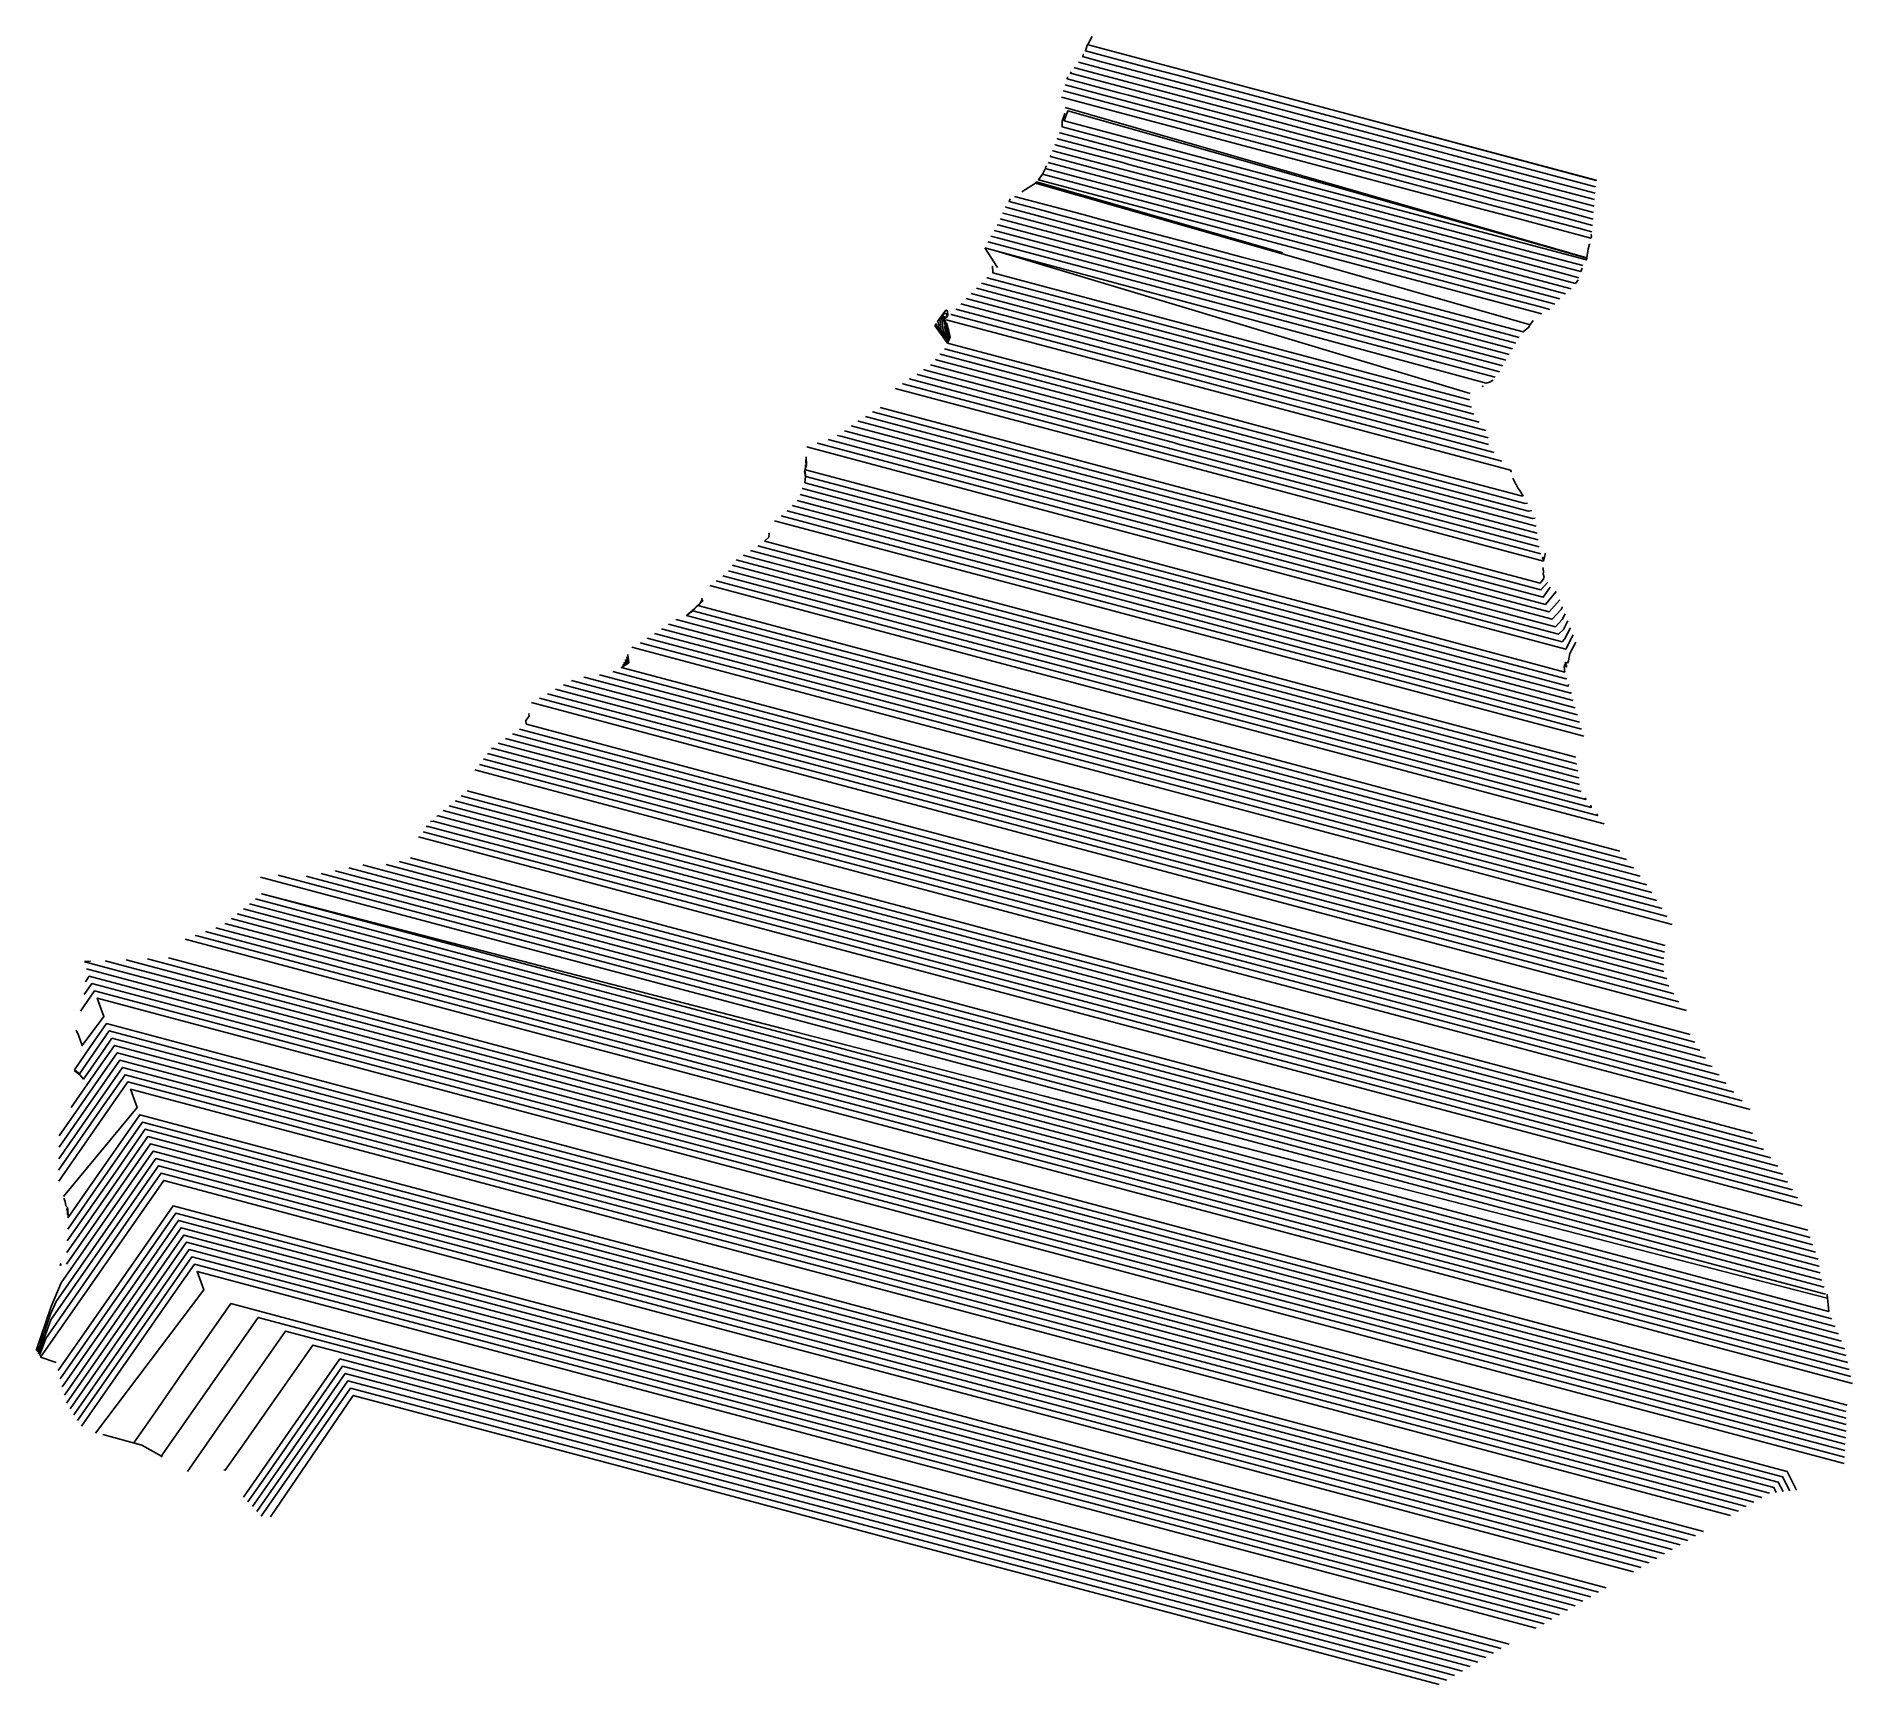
# Model space of a CAD drawing. Header units: millimetres. Extents: x 1157512 to 1158083, y 1280700 to 1281219.
import ezdxf

# ---------------------------------------------------------------- set-up
doc = ezdxf.new("R2010")
doc.units = ezdxf.units.MM
doc.layers.add('DISEÑO', color=9, linetype='Continuous')

msp = doc.modelspace()

# ---------------------------------------------------------------- linework, layer by layer
at = {"layer": 'DISEÑO', "transparency": 33554610, "flags": 128}
for points, elevation in [([(1157844.17, 1281218.67), (1157842.65, 1281215.89), (1157842.64, 1281215.87), (1157842.06, 1281214.11), (1157861.2, 1281209.01), (1157872.9, 1281205.9), (1157880.13, 1281203.97), (1157891.36, 1281200.98), (1157912.19, 1281195.43), (1157964.01, 1281181.63), (1158002.6, 1281171.35)], 321), ([(1157839.86, 1281210.56), (1157853.94, 1281206.81), (1157855.05, 1281206.51), (1157869.88, 1281202.56), (1157870.37, 1281202.43), (1157897.87, 1281195.11), (1157907.48, 1281192.55), (1157918.14, 1281189.71), (1157932.98, 1281185.76), (1157954.67, 1281179.98), (1157988.34, 1281171.01), (1158002.27, 1281167.3)], 323), ([(1157841.5, 1281213.01), (1157841.47, 1281212.92), (1157841.29, 1281212.83), (1157841.26, 1281212.47), (1157841.13, 1281212.29), (1157847.15, 1281210.69), (1157879.54, 1281202.06), (1157893.05, 1281198.46), (1157902.94, 1281195.83), (1157917.4, 1281191.98), (1157939.85, 1281186), (1157981.52, 1281174.9), (1158002.43, 1281169.33)], 322), ([(1157835.72, 1281203.38), (1157890.23, 1281188.86), (1157899.95, 1281186.28), (1157947.61, 1281173.58), (1157961.19, 1281169.96), (1157971.22, 1281167.29), (1157975.89, 1281166.05), (1157993.62, 1281161.33), (1158001.66, 1281159.19)], 327), ([(1157836.45, 1281205.94), (1157836.33, 1281205.29), (1157852.71, 1281200.93), (1157855.64, 1281200.15), (1157924.19, 1281181.89), (1157938.37, 1281178.11), (1157940.02, 1281177.67), (1157952.88, 1281174.25), (1157956.88, 1281173.18), (1157972.08, 1281169.13), (1157993.41, 1281163.45), (1158001.81, 1281161.21)], 326), ([(1157838.73, 1281209.02), (1157838.59, 1281208.83), (1157838.75, 1281208.79), (1157877.36, 1281198.5), (1157880.46, 1281197.68), (1157893.59, 1281194.18), (1157916.21, 1281188.15), (1157929.01, 1281184.74), (1157943.23, 1281180.96), (1157963.02, 1281175.69), (1157991.94, 1281167.98), (1158002.11, 1281165.27)], 324), ([(1157834.5, 1281199.57), (1157899.88, 1281182.16), (1157965.26, 1281164.74), (1157979.27, 1281161.01), (1157988.58, 1281158.53), (1158001.09, 1281155.2), (1158001.31, 1281155.75), (1158001.25, 1281156.29), (1158001.27, 1281156.41)], 329), ([(1157835.11, 1281201.48), (1157835.11, 1281201.48), (1157927.74, 1281176.8), (1157937.67, 1281174.16), (1157944.27, 1281172.4), (1157971.03, 1281165.27), (1157984.02, 1281161.81), (1157994.89, 1281158.92), (1158001.39, 1281157.19)], 328), ([(1157835.53, 1281194.45), (1157835.56, 1281194.41), (1157834.71, 1281191.99), (1157834.73, 1281190.2), (1157853.92, 1281185.08), (1157855.79, 1281184.58), (1157868.57, 1281181.18), (1157887.47, 1281176.15), (1157912.23, 1281169.55), (1157980.93, 1281151.25), (1157998.63, 1281146.54)], 331), ([(1157833.3, 1281186.6), (1157833.29, 1281186.44), (1157862.66, 1281178.62), (1157872.82, 1281175.91), (1157890.97, 1281171.07), (1157896.61, 1281169.57), (1157934.95, 1281159.36), (1157991.63, 1281144.26), (1157997.37, 1281142.74)], 333), ([(1157834.02, 1281188.42), (1157834.02, 1281188.31), (1157840.72, 1281186.53), (1157850.87, 1281183.83), (1157872.44, 1281178.08), (1157876.2, 1281177.08), (1157901.76, 1281170.27), (1157939.55, 1281160.21), (1157989.07, 1281147.01), (1157997.97, 1281144.65), (1157998.35, 1281145.74)], 332), ([(1157831.14, 1281181.14), (1157831.04, 1281180.83), (1157858.73, 1281173.45), (1157861.63, 1281172.68), (1157906.96, 1281160.61), (1157912.62, 1281159.1), (1157929.33, 1281154.65), (1157938.67, 1281152.16), (1157950.03, 1281149.13), (1157957.83, 1281147.06), (1157993.15, 1281137.65)], 336), ([(1157832.53, 1281184.64), (1157832.55, 1281184.57), (1157854.09, 1281178.83), (1157855.7, 1281178.4), (1157884.88, 1281170.63), (1157894.77, 1281167.99), (1157909.5, 1281164.07), (1157917.01, 1281162.07), (1157968.14, 1281148.45), (1157996.23, 1281140.97), (1157997.16, 1281142.06)], 334), ([(1157829.28, 1281176.85), (1157829.26, 1281176.79), (1157828.56, 1281175.28), (1157881.88, 1281161.08), (1157935.21, 1281146.87), (1157955.15, 1281141.56), (1157970.41, 1281137.5), (1157985.25, 1281133.54), (1157988.23, 1281132.75)], 339), ([(1157829.78, 1281177.91), (1157829.74, 1281177.77), (1157829.43, 1281177.12), (1157875.27, 1281164.91), (1157883.84, 1281162.63), (1157933.18, 1281149.48), (1157944.05, 1281146.59), (1157959.83, 1281142.39), (1157973.77, 1281138.67), (1157988.25, 1281134.82), (1157989.76, 1281134.41)], 338), ([(1157830.28, 1281178.96), (1157895.96, 1281161.47), (1157902.84, 1281159.63), (1157933.39, 1281151.5), (1157941.08, 1281149.45), (1157951.55, 1281146.66), (1157965.09, 1281143.05), (1157978.24, 1281139.55), (1157991.37, 1281136.05)], 337), ([(1157817.15, 1281165.12), (1157817.05, 1281164.89), (1157850.18, 1281156.07), (1157856.67, 1281154.34), (1157878.73, 1281148.46), (1157886.34, 1281146.44), (1157897.82, 1281143.38), (1157937.8, 1281132.73), (1157977.48, 1281122.16)], 343), ([(1157818.39, 1281167.52), (1157818, 1281166.71), (1157829.18, 1281163.73), (1157833.3, 1281162.63), (1157859.82, 1281155.57), (1157872.55, 1281152.18), (1157899.2, 1281145.08), (1157925.66, 1281138.03), (1157961.4, 1281128.51), (1157978.56, 1281123.94)], 342), ([(1157819.7, 1281168.33), (1157840.92, 1281162.68), (1157847.28, 1281160.98), (1157860.6, 1281157.43), (1157873.83, 1281153.91), (1157891.7, 1281149.15), (1157900.28, 1281146.86), (1157979.83, 1281125.67), (1157981.61, 1281127.14), (1157981.63, 1281127.19), (1157981.8, 1281127.75), (1157982.9, 1281129.28)], 341), ([(1157814.27, 1281159.42), (1157814.9, 1281159.26), (1157842.5, 1281151.9), (1157851.56, 1281149.49), (1157882.03, 1281141.37), (1157886.32, 1281140.23), (1157915.84, 1281132.37), (1157926.75, 1281129.46), (1157940.93, 1281125.69), (1157950.67, 1281123.09), (1157973.63, 1281116.98), (1157974.35, 1281116.78)], 346), ([(1157816.12, 1281163.19), (1157816.1, 1281163.08), (1157819.38, 1281162.2), (1157872.06, 1281148.17), (1157880.03, 1281146.05), (1157897.64, 1281141.36), (1157907.78, 1281138.66), (1157923.09, 1281134.58), (1157976.4, 1281120.38)], 344), ([(1157811.33, 1281154), (1157814.13, 1281153.25), (1157875.82, 1281136.82), (1157937.52, 1281120.39), (1157957.46, 1281115.07), (1157971, 1281111.47)], 349), ([(1157812.31, 1281155.81), (1157814.39, 1281155.25), (1157905.84, 1281130.89), (1157920.63, 1281126.95), (1157928.7, 1281124.8), (1157935.89, 1281122.89), (1157944.88, 1281120.49), (1157953.26, 1281118.26), (1157959.62, 1281116.57), (1157972.38, 1281113.17)], 348), ([(1157813.29, 1281157.61), (1157814.64, 1281157.25), (1157874.17, 1281141.4), (1157883.8, 1281138.84), (1157893.73, 1281136.19), (1157913.46, 1281130.93), (1157919.79, 1281129.25), (1157937.73, 1281124.47), (1157950.12, 1281121.17), (1157960.75, 1281118.34), (1157973.36, 1281114.98)], 347), ([(1157812.83, 1281146.52), (1157812.96, 1281144.25), (1157872.3, 1281128.44), (1157931.64, 1281112.64), (1157962.87, 1281104.32)], 351), ([(1157809.37, 1281141.07), (1157868.59, 1281125.29), (1157884.21, 1281121.13), (1157964.31, 1281099.8)], 353), ([(1157811, 1281142.7), (1157811.1, 1281142.67), (1157900.11, 1281118.97), (1157923.54, 1281112.73), (1157963.59, 1281102.06)], 352), ([(1157804.5, 1281136.16), (1157885.39, 1281114.61), (1157934.1, 1281101.64), (1157968.44, 1281092.49), (1157968.74, 1281092.41)], 356), ([(1157807.75, 1281139.43), (1157837.06, 1281131.62), (1157844.87, 1281129.54), (1157884.92, 1281118.87), (1157965.91, 1281097.3)], 354), ([(1157799.73, 1281131.22), (1157799.76, 1281131.21), (1157832.23, 1281122.56), (1157853.12, 1281117), (1157855.14, 1281116.46), (1157884.45, 1281108.65), (1157973.08, 1281085.04)], 359), ([(1157801.25, 1281132.88), (1157866.18, 1281115.58), (1157907.96, 1281104.46), (1157912, 1281103.38), (1157970.63, 1281087.76)], 358), ([(1157802.87, 1281134.52), (1157851.44, 1281121.58), (1157900.14, 1281108.61), (1157962.8, 1281091.92), (1157968.87, 1281090.3)], 357), ([(1157798.33, 1281128.57), (1157799.11, 1281125.9), (1157799.12, 1281125.5), (1157799.53, 1281124.05), (1157798.69, 1281122.18), (1157887.86, 1281098.43), (1157917.63, 1281090.5), (1157941.12, 1281084.24), (1157979.22, 1281074.09), (1157979.76, 1281074.16), (1157978.62, 1281075.95), (1157978.28, 1281076.39), (1157977.56, 1281077.69), (1157977.52, 1281077.81), (1157976.52, 1281079.64)], 361), ([(1157796.25, 1281118.74), (1157796.35, 1281118.66), (1157796.76, 1281118.56), (1157867.23, 1281099.78), (1157924.38, 1281084.56), (1157981.53, 1281069.34), (1157982.54, 1281069.47)], 363), ([(1157797.66, 1281120.38), (1157857.19, 1281104.53), (1157904.17, 1281092.01), (1157980.38, 1281071.72), (1157981.19, 1281071.82)], 362), ([(1157789.08, 1281112.5), (1157789.16, 1281112.45), (1157789.22, 1281112.28), (1157840.04, 1281098.75), (1157870.45, 1281090.65), (1157870.47, 1281090.64), (1157889.37, 1281085.61), (1157921.02, 1281077.18), (1157984.5, 1281060.27)], 367), ([(1157791.32, 1281113.99), (1157791.33, 1281113.79), (1157831.87, 1281102.99), (1157841.35, 1281100.47), (1157857.18, 1281096.25), (1157888.92, 1281087.8), (1157984.18, 1281062.42), (1157984.24, 1281062.41)], 366), ([(1157794.85, 1281117.09), (1157795.03, 1281116.94), (1157795.05, 1281116.94), (1157830.28, 1281107.55), (1157906.49, 1281087.26), (1157982.69, 1281066.96), (1157983.6, 1281067.08)], 364), ([(1157784.45, 1281109.42), (1157784.63, 1281109.37), (1157835.61, 1281095.79), (1157886.6, 1281082.21), (1157920.52, 1281073.17), (1157937.46, 1281068.66), (1157947.6, 1281065.96), (1157985.4, 1281055.89)], 369), ([(1157786.84, 1281111.01), (1157786.84, 1281110.9), (1157787.03, 1281110.8), (1157854.87, 1281092.73), (1157888.75, 1281083.7), (1157909.02, 1281078.3), (1157909.04, 1281078.3), (1157937.38, 1281070.75), (1157984.87, 1281058.1)], 368), ([(1157775.3, 1281100.61), (1157775.17, 1281100.5), (1157775.18, 1281100.5), (1157830.1, 1281085.87), (1157862.63, 1281077.21), (1157882.97, 1281071.79), (1157916.79, 1281062.78), (1157985.4, 1281044.51), (1157985.4, 1281044.51), (1157987.56, 1281046.95)], 372), ([(1157777.47, 1281101.96), (1157820.85, 1281090.41), (1157831.02, 1281087.7), (1157847.93, 1281083.19), (1157916.53, 1281064.92), (1157985.14, 1281046.65), (1157985.14, 1281046.64), (1157986.22, 1281047.87), (1157986.25, 1281048.11), (1157986.4, 1281048.56), (1157986.1, 1281049.56), (1157986.23, 1281050), (1157986.12, 1281051.41), (1157985.87, 1281051.36)], 371), ([(1157770.45, 1281097.62), (1157770.59, 1281097.58), (1157852.97, 1281075.64), (1157935.34, 1281053.7), (1157946.19, 1281050.81), (1157986.88, 1281039.97), (1157990.15, 1281044.04)], 374), ([(1157772.79, 1281099.07), (1157772.88, 1281099.04), (1157827.8, 1281084.41), (1157882.72, 1281069.79), (1157904.41, 1281064.01), (1157934.93, 1281055.88), (1157985.65, 1281042.37), (1157986.14, 1281042.24), (1157988.33, 1281045.39)], 373), ([(1157757.7, 1281090.67), (1157757.7, 1281090.67), (1157817.41, 1281074.76), (1157877.12, 1281058.86), (1157917.13, 1281048.2), (1157936.44, 1281043.06), (1157948.2, 1281039.93), (1157992.05, 1281028.25), (1157992.81, 1281028.99), (1157994.66, 1281032.56)], 379), ([(1157761.05, 1281091.84), (1157841.08, 1281070.53), (1157879.69, 1281060.24), (1157903.23, 1281053.98), (1157936.11, 1281045.22), (1157990.93, 1281030.61), (1157992.45, 1281032.11), (1157993.83, 1281034.77)], 378), ([(1157764.12, 1281093.13), (1157764.09, 1281093.11), (1157765.03, 1281092.85), (1157822.95, 1281077.43), (1157858.25, 1281068.03), (1157880.17, 1281062.19), (1157916.72, 1281052.45), (1157989.93, 1281032.95), (1157992.08, 1281035.22), (1157992.99, 1281036.98)], 377), ([(1157766.21, 1281094.61), (1157813.27, 1281082.08), (1157824.23, 1281079.16), (1157842.51, 1281074.29), (1157879.11, 1281064.54), (1157934.02, 1281049.91), (1157988.94, 1281035.28), (1157991.72, 1281038.34), (1157992.16, 1281039.2)], 376), ([(1157753.98, 1281083.9), (1157754, 1281083.05), (1157753.67, 1281081.82), (1157753.91, 1281080.17), (1157753.78, 1281078.26), (1157848.33, 1281053.08), (1157872.56, 1281046.62), (1157912.97, 1281035.86), (1157993.98, 1281014.28), (1157994.06, 1281014.75)], 383), ([(1157754.09, 1281085.5), (1157754.14, 1281083.46), (1157753.77, 1281082.1), (1157754.04, 1281080.26), (1157833.34, 1281059.14), (1157896.37, 1281042.35), (1157932.72, 1281032.67), (1157993.34, 1281016.52), (1157993.45, 1281016.79)], 382), ([(1157754.15, 1281086.43), (1157754.21, 1281086.39), (1157754.28, 1281083.88), (1157753.88, 1281082.37), (1157753.99, 1281082.34), (1157791.06, 1281072.47), (1157873.25, 1281050.58), (1157912.9, 1281040.01), (1157944.42, 1281031.62), (1157992.88, 1281018.71), (1157992.7, 1281020.34), (1157992.95, 1281021.03), (1157993.41, 1281020.28), (1157993.41, 1281020.28), (1157993.46, 1281020.68), (1157993.49, 1281020.64), (1157993.04, 1281021.73), (1157993.87, 1281021.56), (1157993.87, 1281021.69), (1157994.05, 1281022.24), (1157994.48, 1281024.56), (1157996.33, 1281028.14)], 381), ([(1157751.32, 1281072.7), (1157812.02, 1281056.54), (1157872.72, 1281040.37), (1157912.82, 1281029.69), (1157933.29, 1281024.24), (1157945.36, 1281021.02), (1157996.21, 1281007.48)], 386), ([(1157752.95, 1281076.41), (1157753.01, 1281076.39), (1157800.28, 1281063.8), (1157812.4, 1281060.58), (1157832.6, 1281055.19), (1157873.11, 1281044.4), (1157933.93, 1281028.2), (1157994.75, 1281012), (1157994.76, 1281012.37)], 384), ([(1157746.26, 1281067.84), (1157794.53, 1281054.99), (1157862.43, 1281036.9), (1157930.33, 1281018.82), (1157998.21, 1281000.73)], 389), ([(1157748.24, 1281069.41), (1157748.23, 1281069.39), (1157808.6, 1281053.31), (1157844.8, 1281043.67), (1157921.19, 1281023.32), (1157997.54, 1281002.98)], 388), ([(1157749.8, 1281071.04), (1157830.01, 1281049.68), (1157870.95, 1281038.77), (1157895.08, 1281032.34), (1157946, 1281018.78), (1157996.88, 1281005.23)], 387), ([(1157742.42, 1281062.48), (1157742.49, 1281062.18), (1157742.37, 1281061.16), (1157741.19, 1281059.95), (1157741.18, 1281059.88), (1157794.26, 1281045.74), (1157870.02, 1281025.57), (1157933.17, 1281008.74), (1157996.33, 1280991.92)], 391), ([(1157734.38, 1281055.48), (1157805.16, 1281036.63), (1157875.95, 1281017.78), (1157946.73, 1280998.92), (1157997.23, 1280985.47), (1157997.24, 1280985.5)], 394), ([(1157736.65, 1281056.95), (1157816.28, 1281035.74), (1157895.91, 1281014.53), (1157946.41, 1281001.08), (1157996.91, 1280987.63), (1157996.93, 1280987.68)], 393), ([(1157738.91, 1281058.42), (1157792, 1281044.28), (1157845.08, 1281030.14), (1157920.84, 1281009.96), (1157996.59, 1280989.78), (1157996.62, 1280989.86)], 392), ([(1157729.77, 1281050.5), (1157817.79, 1281027.06), (1157861.72, 1281015.36), (1157888.07, 1281008.34), (1157929.49, 1280997.31), (1157999.54, 1280978.65), (1157999.46, 1280979.1)], 397), ([(1157730.83, 1281052.29), (1157797.24, 1281034.6), (1157863.66, 1281016.91), (1157907.67, 1281005.19), (1157929.64, 1280999.34), (1157942.81, 1280995.83), (1157998.03, 1280981.12)], 396), ([(1157725.89, 1281047.4), (1157778.6, 1281033.36), (1157792.4, 1281029.68), (1157815.75, 1281023.46), (1157862.54, 1281011), (1157932.86, 1280992.27), (1158003.17, 1280973.54), (1158003.04, 1280974.08)], 399), ([(1157727.91, 1281048.93), (1157793.8, 1281031.38), (1157833.34, 1281020.85), (1157860.94, 1281013.49), (1157907.65, 1281001.05), (1158001.22, 1280976.13), (1158001.07, 1280976.84)], 398), ([(1157720.89, 1281040.96), (1157721.28, 1281040.7), (1157719.86, 1281039.45), (1157718.46, 1281037.99), (1157716.54, 1281036.44), (1157773.16, 1281021.35), (1157829.78, 1281006.27), (1157922.08, 1280981.69), (1158014.39, 1280957.1), (1158014.37, 1280957.2)], 403), ([(1157720.76, 1281040.74), (1157721.07, 1281040.53), (1157719.75, 1281039.35), (1157718.44, 1281038), (1157716.75, 1281036.63)], 404), ([(1157720.49, 1281040.3), (1157720.66, 1281040.18), (1157719.53, 1281039.17), (1157718.4, 1281038), (1157717.19, 1281037.02)], 406), ([(1157717.4, 1281037.22), (1157718.38, 1281038.01), (1157719.42, 1281039.08), (1157720.46, 1281040), (1157720.36, 1281040.08)], 407), ([(1157720.22, 1281039.85), (1157720.26, 1281039.83), (1157719.31, 1281038.99), (1157718.36, 1281038.01), (1157717.62, 1281037.41)], 408), ([(1157718.67, 1281038.36), (1157718.34, 1281038.01), (1157717.84, 1281037.61)], 409), ([(1157718.27, 1281038), (1157718.3, 1281038.02), (1157718.32, 1281038.04)], 411), ([(1157721.12, 1281041.34), (1157721.21, 1281041.05), (1157721.48, 1281040.87), (1157719.97, 1281039.54), (1157718.48, 1281037.99), (1157813.73, 1281012.62), (1157889.23, 1280992.51), (1157950.77, 1280976.12), (1158012.3, 1280959.73), (1158012.36, 1280959.71)], 402), ([(1157721.48, 1281041.93), (1157721.37, 1281041.69), (1157721.55, 1281041.14), (1157721.68, 1281041.05), (1157720.09, 1281039.63), (1157791.69, 1281020.56), (1157863.3, 1281001.48), (1157910.93, 1280988.8), (1157948.68, 1280978.74), (1158010.21, 1280962.35), (1158010.24, 1280962.34)], 401), ([(1157708.65, 1281032.33), (1157793.09, 1281009.84), (1157877.6, 1280987.33), (1157913.84, 1280977.67), (1157939.52, 1280970.83), (1157954.82, 1280966.76), (1158020.31, 1280949.31)], 406), ([(1157713.19, 1281035.26), (1157713.71, 1281035.12), (1157770.33, 1281020.04), (1157862.63, 1280995.45), (1157914.84, 1280981.55), (1157967.05, 1280967.64), (1158016.59, 1280954.44)], 404), ([(1157701.95, 1281027.9), (1157763.17, 1281011.6), (1157850.48, 1280988.34), (1157937.8, 1280965.08), (1158025.12, 1280941.82)], 409), ([(1157704.18, 1281029.38), (1157781.14, 1281008.88), (1157827.05, 1280996.65), (1157892.54, 1280979.21), (1157958.03, 1280961.76), (1158023.52, 1280944.32)], 408), ([(1158021.91, 1280946.82), (1157956.43, 1280964.26), (1157890.94, 1280981.7), (1157860.33, 1280989.86), (1157808.97, 1281003.54), (1157736.49, 1281022.84), (1157706.42, 1281030.85)], 407), ([(1158024.45, 1280932.69), (1157942.97, 1280954.39), (1157861.48, 1280976.1), (1157780, 1280997.8), (1157773.86, 1280999.43), (1157763.91, 1281002.08), (1157696.05, 1281020.16), (1157698.39, 1281021.61), (1157698.08, 1281024.17)], 411), ([(1157697.71, 1281023.43), (1157697.91, 1281021.75), (1157696.35, 1281020.75)], 412), ([(1157696.68, 1281021.4), (1157697.43, 1281021.88), (1157697.33, 1281022.69)], 413), ([(1157684.25, 1281017.09), (1157684.71, 1281016.97), (1157770.66, 1280994.08), (1157856.62, 1280971.18), (1157913.85, 1280955.94), (1157942.1, 1280948.41), (1157959.07, 1280943.89), (1157998.85, 1280933.3), (1158023.41, 1280926.76), (1158024.08, 1280926.58)], 414), ([(1158024.04, 1280928.66), (1158023.76, 1280928.73), (1157942.27, 1280950.44), (1157923.86, 1280955.34), (1157894.01, 1280963.29), (1157860.08, 1280972.33), (1157803.59, 1280987.38), (1157746.35, 1281002.62), (1157689.12, 1281017.87)], 413), ([(1157693.33, 1281018.82), (1157778.07, 1280996.24), (1157828.96, 1280982.69), (1157848.86, 1280977.39), (1157861.14, 1280974.12), (1157942.62, 1280952.41), (1158024.1, 1280930.71), (1158024.29, 1280930.66)], 412), ([(1158028.83, 1280914.96), (1157961.01, 1280933.03), (1157888.31, 1280952.39), (1157815.61, 1280971.76), (1157742.91, 1280991.12), (1157670.2, 1281010.49)], 419), ([(1157672.73, 1281011.88), (1157745.43, 1280992.52), (1157818.13, 1280973.15), (1157890.83, 1280953.79), (1157941.7, 1280940.24), (1158026.17, 1280917.74), (1158027.23, 1280917.46)], 418), ([(1158025.64, 1280919.95), (1158025.49, 1280919.99), (1157968.18, 1280935.26), (1157910.88, 1280950.52), (1157854.56, 1280965.52), (1157820.65, 1280974.55), (1157747.95, 1280993.92), (1157675.25, 1281013.28)], 417), ([(1158025.02, 1280922.19), (1158024.8, 1280922.25), (1157948.4, 1280942.6), (1157871.99, 1280962.95), (1157795.59, 1280983.3), (1157767.43, 1280990.8), (1157750.47, 1280995.31), (1157677.77, 1281014.68)], 416), ([(1158032.31, 1280904.72), (1157941.67, 1280928.87), (1157851.03, 1280953.01), (1157760.38, 1280977.15), (1157742.28, 1280981.98), (1157666.17, 1281002.25), (1157666.06, 1281002.28), (1157665.93, 1281003.45), (1157666.98, 1281004.86), (1157666.92, 1281005.63)], 421), ([(1157659.5, 1280997.81), (1157754.77, 1280972.44), (1157850.05, 1280947.06), (1157945.32, 1280921.68), (1157964.35, 1280916.62), (1158036.76, 1280897.33), (1158037.16, 1280897.23)], 424), ([(1158035.35, 1280899.77), (1158035.28, 1280899.79), (1157944.64, 1280923.94), (1157890.32, 1280938.4), (1157852.27, 1280948.54), (1157757, 1280973.92), (1157661.72, 1280999.29)], 423), ([(1157663.95, 1281000.77), (1157759.22, 1280975.39), (1157816.3, 1280960.19), (1157852.51, 1280950.54), (1157943.15, 1280926.4), (1158033.79, 1280902.26)], 422), ([(1157653.92, 1280992.98), (1157654.32, 1280992.99), (1157741.59, 1280969.74), (1157828.86, 1280946.49), (1157844.88, 1280942.23), (1157882.97, 1280932.08), (1157943.37, 1280915.99), (1158017.85, 1280896.16), (1158043.52, 1280889.32), (1158043.57, 1280889.35), (1158043.58, 1280889.35), (1158043.59, 1280889.35), (1158043.59, 1280889.36), (1158043.59, 1280889.36)], 427), ([(1158041.44, 1280891.97), (1158040.97, 1280892.09), (1158040.95, 1280892.07), (1158040.53, 1280892.18), (1157960.67, 1280913.46), (1157941.62, 1280918.53), (1157933.62, 1280920.66), (1157841.01, 1280945.33), (1157748.4, 1280969.99), (1157655.8, 1280994.66), (1157655.11, 1280994.66)], 426), ([(1157651.4, 1280989.62), (1157727.57, 1280969.33), (1157747.71, 1280963.97), (1157772.53, 1280957.36), (1157864.58, 1280932.84), (1157956.63, 1280908.32), (1158048.68, 1280883.8)], 429), ([(1158046.1, 1280886.56), (1157970.65, 1280906.66), (1157895.19, 1280926.76), (1157845.54, 1280939.98), (1157805.27, 1280950.71), (1157748.14, 1280965.93), (1157724.11, 1280972.33), (1157652.84, 1280991.31), (1157652.73, 1280991.31), (1157652.74, 1280991.34), (1157652.75, 1280991.34), (1157652.75, 1280991.35)], 428), ([(1158052.02, 1280873.6), (1158051.74, 1280873.67), (1157984.96, 1280891.46), (1157918.17, 1280909.25), (1157851.38, 1280927.04), (1157784.74, 1280944.79), (1157751.49, 1280953.65), (1157731.5, 1280958.97), (1157647.5, 1280981.35)], 431), ([(1157641.8, 1280976.66), (1157725.8, 1280954.28), (1157809.81, 1280931.91), (1157893.82, 1280909.53), (1157977.83, 1280887.15), (1158057.69, 1280865.88)], 434), ([(1157643.7, 1280978.22), (1157727.7, 1280955.85), (1157811.71, 1280933.47), (1157895.72, 1280911.09), (1157955.68, 1280895.12), (1158005.56, 1280881.84), (1158055.44, 1280868.55)], 433), ([(1158053.36, 1280871.17), (1157986.73, 1280888.92), (1157920.09, 1280906.67), (1157853.58, 1280924.39), (1157813.61, 1280935.03), (1157729.6, 1280957.41), (1157645.6, 1280979.79)], 432), ([(1157634.63, 1280970.07), (1157635.23, 1280970.13), (1157719.24, 1280947.75), (1157803.25, 1280925.38), (1157890.35, 1280902.17), (1157977.46, 1280878.97), (1158064.56, 1280855.77)], 438), ([(1157635.97, 1280971.7), (1157636.79, 1280971.78), (1157720.79, 1280949.41), (1157804.8, 1280927.03), (1157888.81, 1280904.66), (1157975.92, 1280881.45), (1158063.02, 1280858.25)], 437), ([(1157637.92, 1280973.4), (1157638.34, 1280973.44), (1157722.35, 1280951.06), (1157806.36, 1280928.69), (1157890.36, 1280906.31), (1157974.37, 1280883.93), (1158061.48, 1280860.73)], 436), ([(1157633.68, 1280968.47), (1157717.68, 1280946.1), (1157804.79, 1280922.9), (1157891.9, 1280899.69), (1157979, 1280876.49), (1158066.11, 1280853.29)], 439), ([(1157614.68, 1280958.01), (1157616.12, 1280957.63), (1157693.18, 1280937.1), (1157770.23, 1280916.58), (1157847.28, 1280896.05), (1157923.78, 1280875.68), (1157961.85, 1280865.54), (1157984.54, 1280859.49), (1158071.79, 1280836.25)], 444), ([(1157621.97, 1280958.14), (1157698.46, 1280937.76), (1157774.95, 1280917.39), (1157851.11, 1280897.11), (1157896.47, 1280885.02), (1157983.73, 1280861.78), (1158070.98, 1280838.54)], 443), ([(1158070.17, 1280840.83), (1157982.92, 1280864.07), (1157895.66, 1280887.31), (1157808.41, 1280910.55), (1157740.36, 1280928.67), (1157683.24, 1280943.89), (1157626.13, 1280959.1)], 442), ([(1157629.61, 1280960.24), (1157720.35, 1280936.07), (1157807.6, 1280912.83), (1157894.85, 1280889.59), (1157982.11, 1280866.35), (1158069.36, 1280843.11)], 441), ([(1158074.54, 1280825.17), (1157982.44, 1280849.71), (1157958.1, 1280856.19), (1157917.49, 1280867), (1157836.13, 1280888.68), (1157753.95, 1280910.56), (1157671.77, 1280932.45), (1157589.6, 1280954.34), (1157587.99, 1280954.77)], 449), ([(1157596.78, 1280954.5), (1157678.15, 1280932.83), (1157759.51, 1280911.15), (1157840.73, 1280889.52), (1157889.4, 1280876.56), (1157958.47, 1280858.16), (1158016.14, 1280842.8), (1158073.81, 1280827.44)], 448), ([(1157601.53, 1280955.3), (1157662.44, 1280939.08), (1157723.35, 1280922.85), (1157796.36, 1280903.41), (1157842.41, 1280891.14), (1157919.3, 1280870.66), (1157996.27, 1280850.16), (1158073.24, 1280829.66)], 447), ([(1158072.92, 1280831.81), (1158072.87, 1280831.83), (1157995.84, 1280852.35), (1157918.8, 1280872.87), (1157841.76, 1280893.39), (1157764.79, 1280913.89), (1157726.35, 1280924.13), (1157703.32, 1280930.26), (1157654.65, 1280943.22), (1157605.98, 1280956.19)], 446), ([(1157580.91, 1280947.34), (1157659.81, 1280926.33), (1157738.71, 1280905.31), (1157817.62, 1280884.29), (1157896.52, 1280863.28), (1157975.42, 1280842.26), (1158026.2, 1280828.73), (1158076.98, 1280815.21)], 451), ([(1157575.13, 1280942.67), (1157624.45, 1280929.54), (1157673.76, 1280916.4), (1157755.01, 1280894.76), (1157836.26, 1280873.12), (1157917.51, 1280851.48), (1157998.76, 1280829.83), (1158080.01, 1280808.19)], 454), ([(1157577.06, 1280944.23), (1157642.81, 1280926.72), (1157708.56, 1280909.2), (1157774.31, 1280891.69), (1157850.49, 1280871.4), (1157926.66, 1280851.11), (1158002.83, 1280830.82), (1158079, 1280810.53)], 453), ([(1157578.98, 1280945.79), (1157652.95, 1280926.08), (1157726.93, 1280906.38), (1157800.9, 1280886.68), (1157874.87, 1280866.97), (1157942.58, 1280848.94), (1158010.28, 1280830.9), (1158077.99, 1280812.87)], 452), ([(1157561.85, 1280935.86), (1157562.95, 1280935.57), (1157641.88, 1280914.54), (1157720.81, 1280893.52), (1157799.74, 1280872.5), (1157855.77, 1280857.57), (1157911.81, 1280842.65), (1157955.42, 1280831.03), (1157981.44, 1280824.1), (1158032.15, 1280810.59), (1158082.87, 1280797.08)], 459), ([(1158082.41, 1280799.28), (1158018.93, 1280816.18), (1157955.45, 1280833.09), (1157879.38, 1280853.35), (1157827.34, 1280867.22), (1157740.12, 1280890.45), (1157652.66, 1280913.74), (1157565.19, 1280937.04)], 458), ([(1157568.43, 1280938.25), (1157633.85, 1280920.82), (1157699.26, 1280903.4), (1157777.32, 1280882.61), (1157828.04, 1280869.1), (1157912.67, 1280846.56), (1157997.31, 1280824.01), (1158081.94, 1280801.47), (1158082.01, 1280801.45)], 457), ([(1158081.48, 1280803.66), (1157986.27, 1280829.02), (1157891.05, 1280854.38), (1157795.84, 1280879.75), (1157700.62, 1280905.11), (1157675.26, 1280911.86), (1157623.22, 1280925.72), (1157571.18, 1280939.59)], 456), ([(1158081.29, 1280777.84), (1158026.32, 1280792.48), (1157971.35, 1280807.12), (1157882.62, 1280830.76), (1157793.89, 1280854.39), (1157705.16, 1280878.03), (1157616.43, 1280901.66), (1157527.7, 1280925.29)], 466), ([(1158081.4, 1280781.95), (1158052.03, 1280789.77), (1157977.18, 1280809.71), (1157888.45, 1280833.34), (1157799.72, 1280856.98), (1157710.99, 1280880.61), (1157622.26, 1280904.25), (1157533.53, 1280927.88)], 464), ([(1157540.2, 1280928.17), (1157623.39, 1280906.02), (1157706.57, 1280883.86), (1157789.76, 1280861.7), (1157872.94, 1280839.55), (1157929.07, 1280824.59), (1158005.25, 1280804.3), (1158081.43, 1280784.01)], 463), ([(1157546.87, 1280928.47), (1157620.81, 1280908.77), (1157694.76, 1280889.08), (1157768.7, 1280869.38), (1157806.12, 1280859.41), (1157885.68, 1280838.22), (1157965.25, 1280817.03), (1158044.81, 1280795.84), (1158081.49, 1280786.07)], 462), ([(1157553.54, 1280928.76), (1157609, 1280913.99), (1157664.45, 1280899.22), (1157683.17, 1280894.23), (1157742.84, 1280878.34), (1157802.51, 1280862.44), (1157895.59, 1280837.65), (1157988.66, 1280812.86), (1158081.73, 1280788.07)], 461), ([(1157525.78, 1280912.05), (1157530.22, 1280918.41), (1157585.67, 1280903.64), (1157641.13, 1280888.87), (1157729.09, 1280865.44), (1157817.04, 1280842.02), (1157905, 1280818.59), (1157992.95, 1280795.16), (1158080.91, 1280771.73)], 469), ([(1157526.98, 1280917.27), (1157529.38, 1280920.71), (1157603.32, 1280901.01), (1157677.26, 1280881.32), (1157751.2, 1280861.62), (1157833.66, 1280839.66), (1157916.12, 1280817.7), (1157998.58, 1280795.73), (1158081.04, 1280773.77)], 468), ([(1158081.17, 1280775.8), (1158007.87, 1280795.33), (1157934.57, 1280814.85), (1157861.28, 1280834.37), (1157778.09, 1280856.53), (1157694.91, 1280878.69), (1157611.73, 1280900.84), (1157528.54, 1280923), (1157527.34, 1280921.28)], 467), ([(1157523.88, 1280893.61), (1157528.66, 1280900.46), (1157533.99, 1280908.1), (1157618.96, 1280885.46), (1157703.93, 1280862.83), (1157788.9, 1280840.2), (1157873.86, 1280817.57), (1157958.83, 1280794.94), (1158010.83, 1280781.09), (1158062.83, 1280767.24), (1158065.83, 1280761.33)], 471), ([(1157522.91, 1280881.74), (1157532.23, 1280895.09), (1157536.51, 1280901.22), (1157589.61, 1280887.07), (1157642.72, 1280872.93), (1157725.91, 1280850.77), (1157809.11, 1280828.61), (1157892.3, 1280806.45), (1157975.5, 1280784.29), (1158058.69, 1280762.13), (1158059.44, 1280760.65)], 474), ([(1157523.86, 1280893.38), (1157525.64, 1280892.02), (1157526.7, 1280890.66), (1157533, 1280899.69), (1157535.67, 1280903.51), (1157606.47, 1280884.65), (1157677.28, 1280865.79), (1157748.09, 1280846.93), (1157826.08, 1280826.16), (1157904.08, 1280805.38), (1157982.07, 1280784.61), (1158060.07, 1280763.83), (1158061.57, 1280760.88)], 473), ([(1157523.87, 1280893.53), (1157525.44, 1280892.34), (1157530.83, 1280900.07), (1157534.83, 1280905.8), (1157614.49, 1280884.59), (1157694.14, 1280863.37), (1157773.8, 1280842.15), (1157853.46, 1280820.93), (1157922.79, 1280802.47), (1157992.12, 1280784), (1158061.45, 1280765.53), (1158063.7, 1280761.1)], 472), ([(1157519.04, 1280869.21), (1157523.6, 1280875.74), (1157538.18, 1280896.63), (1157588.54, 1280883.22), (1157638.89, 1280869.81), (1157722.09, 1280847.65), (1157805.28, 1280825.49), (1157888.48, 1280803.33), (1157971.67, 1280781.17), (1158054.87, 1280759.01)], 476), ([(1157518.89, 1280861.99), (1157532.57, 1280881.6), (1157539.86, 1280892.04), (1157615.39, 1280871.93), (1157690.92, 1280851.81), (1157766.46, 1280831.69), (1157841.99, 1280811.57), (1157911.32, 1280793.1), (1157980.65, 1280774.64), (1158049.98, 1280756.17)], 478), ([(1157518.95, 1280858.59), (1157537.05, 1280884.53), (1157540.7, 1280889.75), (1157621.27, 1280868.29), (1157701.83, 1280846.83), (1157782.4, 1280825.37), (1157862.97, 1280803.91), (1157943.53, 1280782.45), (1157995.53, 1280768.6), (1158047.53, 1280754.75)], 479), ([(1157518.96, 1280865.6), (1157528.09, 1280878.67), (1157539.02, 1280894.34), (1157606.16, 1280876.45), (1157673.3, 1280858.57), (1157740.44, 1280840.69), (1157818.44, 1280819.91), (1157896.43, 1280799.14), (1157974.43, 1280778.36), (1158052.42, 1280757.59)], 477), ([(1157520.6, 1280853.22), (1157521, 1280852.19), (1157521.22, 1280850.82), (1157521.75, 1280850.23), (1157521.86, 1280849.85), (1157521.9, 1280847.09), (1157527.19, 1280854.67), (1157544.47, 1280879.43), (1157640.25, 1280853.92), (1157719.51, 1280832.81), (1157798.76, 1280811.7), (1157878.01, 1280790.59), (1157957.27, 1280769.48), (1158036.52, 1280748.37)], 481), ([(1157521.51, 1280836.06), (1157526.73, 1280843.54), (1157542.67, 1280866.36), (1157546.99, 1280872.55), (1157642.77, 1280847.04), (1157738.55, 1280821.53), (1157834.33, 1280796.02), (1157930.11, 1280770.5), (1157979.65, 1280757.31), (1158029.18, 1280744.12)], 484), ([(1157521.64, 1280839.74), (1157537.51, 1280862.46), (1157546.15, 1280874.85), (1157641.93, 1280849.33), (1157737.71, 1280823.82), (1157833.49, 1280798.31), (1157899.54, 1280780.72), (1157965.58, 1280763.13), (1158031.63, 1280745.54)], 483), ([(1157521.77, 1280843.41), (1157532.35, 1280858.57), (1157545.31, 1280877.14), (1157641.09, 1280851.63), (1157736.87, 1280826.12), (1157811.17, 1280806.32), (1157885.47, 1280786.53), (1157959.77, 1280766.74), (1158034.07, 1280746.95)], 482), ([(1157511.9, 1280805.3), (1157516.55, 1280819.15), (1157519.75, 1280826.55), (1157527.51, 1280837.66), (1157548.66, 1280867.97), (1157641.16, 1280843.33), (1157736.94, 1280817.82), (1157832.72, 1280792.31), (1157928.51, 1280766.79), (1158024.29, 1280741.28)], 486), ([(1157512.23, 1280804.77), (1157516.36, 1280816.66), (1157518.12, 1280820.71), (1157533.64, 1280842.95), (1157549.5, 1280865.67), (1157642, 1280841.04), (1157734.5, 1280816.4), (1157830.28, 1280790.89), (1157926.06, 1280765.38), (1158021.84, 1280739.86)], 487), ([(1158019.39, 1280738.44), (1158019.39, 1280738.44), (1157923.61, 1280763.96), (1157827.83, 1280789.47), (1157735.33, 1280814.11), (1157642.84, 1280838.74), (1157550.34, 1280863.38), (1157539.77, 1280848.23), (1157516.49, 1280814.88), (1157512.56, 1280804.25)], 488), ([(1157512.89, 1280803.73), (1157514.85, 1280809.04), (1157531.92, 1280833.5), (1157545.89, 1280853.51), (1157551.18, 1280861.09), (1157643.68, 1280836.45), (1157736.17, 1280811.81), (1157828.67, 1280787.18), (1157921.17, 1280762.54), (1158016.95, 1280737.03)], 489), ([(1157518.77, 1280798.93), (1157526.15, 1280809.51), (1157554.95, 1280850.77), (1157642.52, 1280827.44), (1157733.38, 1280803.24), (1157824.23, 1280779.04), (1157915.08, 1280754.85), (1158005.94, 1280730.65)], 491), ([(1157521.31, 1280849.89), (1157521.48, 1280849.7), (1157521.7, 1280848.92), (1157521.71, 1280847.97)], 482), ([(1157519.42, 1280796.37), (1157534.19, 1280817.53), (1157555.79, 1280848.48), (1157643.36, 1280825.15), (1157730.93, 1280801.83), (1157821.78, 1280777.63), (1157912.64, 1280753.43), (1158003.49, 1280729.23)], 492), ([(1157520.07, 1280793.81), (1157521.11, 1280795.29), (1157542.23, 1280825.55), (1157556.63, 1280846.18), (1157644.2, 1280822.86), (1157731.77, 1280799.53), (1157819.34, 1280776.21), (1157910.19, 1280752.01), (1158001.05, 1280727.81)], 493), ([(1157520.73, 1280791.25), (1157520.73, 1280791.25), (1157539.71, 1280818.44), (1157550.27, 1280833.57), (1157557.47, 1280843.89), (1157645.04, 1280820.57), (1157732.61, 1280797.24), (1157820.18, 1280773.92), (1157907.74, 1280750.59), (1157998.6, 1280726.39)], 494), ([(1157522.56, 1280786.88), (1157529.6, 1280796.98), (1157559.15, 1280839.3), (1157643.43, 1280816.85), (1157731, 1280793.53), (1157818.57, 1280770.2), (1157906.14, 1280746.88), (1157993.71, 1280723.55)], 496), ([(1157523.73, 1280785.07), (1157537.83, 1280805.27), (1157559.98, 1280837.01), (1157644.27, 1280814.56), (1157728.55, 1280792.11), (1157816.12, 1280768.79), (1157903.69, 1280745.46), (1157991.26, 1280722.14)], 497), ([(1157524.91, 1280783.26), (1157527.29, 1280786.68), (1157546.05, 1280813.56), (1157560.82, 1280834.72), (1157645.11, 1280812.27), (1157729.39, 1280789.82), (1157813.67, 1280767.37), (1157901.24, 1280744.04), (1157988.81, 1280720.72)], 498), ([(1157526.08, 1280781.45), (1157544.9, 1280808.41), (1157554.28, 1280821.84), (1157561.66, 1280832.43), (1157645.94, 1280809.98), (1157730.23, 1280787.53), (1157814.51, 1280765.08), (1157898.8, 1280742.63), (1157986.37, 1280719.3)], 499), ([(1157551.33, 1280772), (1157551.33, 1280772), (1157545.13, 1280775.52), (1157542.57, 1280776.22), (1157549.18, 1280785.68), (1157554.59, 1280793.43), (1157558.06, 1280798.41), (1157573.16, 1280820.05), (1157604.09, 1280811.81), (1157675.71, 1280792.73), (1157750.62, 1280772.78), (1157825.53, 1280752.83), (1157900.45, 1280732.87), (1157975.36, 1280712.92)], 501), ([(1157551.33, 1280771.99), (1157551.33, 1280772), (1157551.26, 1280772.03), (1157551.53, 1280772.42), (1157581.73, 1280815.7), (1157604.92, 1280809.52), (1157676.55, 1280790.44), (1157748.18, 1280771.36), (1157823.09, 1280751.41), (1157898, 1280731.45), (1157972.91, 1280711.5)], 502), ([(1157559.51, 1280767.24), (1157569.8, 1280781.98), (1157590.3, 1280811.34), (1157605.76, 1280807.22), (1157677.39, 1280788.15), (1157749.02, 1280769.07), (1157820.64, 1280749.99), (1157895.55, 1280730.04), (1157970.46, 1280710.08)], 503), ([(1157570.94, 1280767.7), (1157571.36, 1280767.58), (1157577.95, 1280777.01), (1157586.08, 1280788.66), (1157588.62, 1280792.31), (1157598.87, 1280806.99), (1157606.6, 1280804.93), (1157702.1, 1280779.49), (1157797.6, 1280754.06), (1157893.11, 1280728.62), (1157968.02, 1280708.66)], 504), ([(1157578.49, 1280757.66), (1157578.49, 1280757.66), (1157584, 1280765.56), (1157608.28, 1280800.35), (1157676.62, 1280782.14), (1157772.12, 1280756.7), (1157867.62, 1280731.27), (1157963.12, 1280705.83)], 506), ([(1157579.88, 1280756.17), (1157590.91, 1280771.96), (1157609.12, 1280798.05), (1157677.46, 1280779.85), (1157745.8, 1280761.65), (1157817.43, 1280742.57), (1157889.05, 1280723.49), (1157960.68, 1280704.41)], 507), ([(1157581.28, 1280754.67), (1157581.28, 1280754.67), (1157597.82, 1280778.37), (1157609.96, 1280795.76), (1157678.3, 1280777.56), (1157746.64, 1280759.35), (1157814.98, 1280741.15), (1157886.61, 1280722.07), (1157958.23, 1280702.99)], 508), ([(1157582.67, 1280753.18), (1157595.69, 1280771.83), (1157604.72, 1280784.77), (1157610.79, 1280793.47), (1157701.92, 1280769.2), (1157793.04, 1280744.92), (1157884.16, 1280720.65), (1157955.79, 1280701.57)], 509)]:
    msp.add_lwpolyline(points, dxfattribs=dict(at, elevation=elevation))
at = {"layer": 'DISEÑO', "flags": 128}
for points, elevation in [([(1158002.79, 1281173.38), (1157922.84, 1281194.69), (1157842.88, 1281216), (1157842.87, 1281215.97), (1157922.83, 1281194.67), (1158002.79, 1281173.37), (1158002.79, 1281173.38)], 320), ([(1157918.13, 1281172.04), (1157836.48, 1281195.22), (1157835.39, 1281192.09), (1157917.55, 1281170.21), (1157999.71, 1281148.32), (1157999.79, 1281148.86), (1157918.13, 1281172.04)], 330), ([(1157797.82, 1281127.55), (1157797.88, 1281125.97), (1157798.04, 1281124.64), (1157798.18, 1281124.42), (1157798.22, 1281124.5), (1157798.2, 1281124.56), (1157798.14, 1281126.55), (1157797.82, 1281127.55)], 365), ([(1157986.68, 1281055.83), (1157986.68, 1281055.69), (1157986.71, 1281055.93), (1157986.7, 1281055.98), (1157986.68, 1281055.83)], 370), ([(1157993.79, 1280839.44), (1158075.98, 1280817.55), (1158075.47, 1280822.85), (1158075.46, 1280821.7), (1157993.35, 1280842.9), (1157911.25, 1280864.1), (1157829.15, 1280885.3), (1157747.04, 1280906.5), (1157664.94, 1280927.7), (1157582.84, 1280948.9), (1157665.03, 1280927.01), (1157747.22, 1280905.11), (1157829.41, 1280883.22), (1157911.6, 1280861.33), (1157993.79, 1280839.44)], 450)]:
    msp.add_lwpolyline(points, close=True, dxfattribs=dict(at, elevation=elevation))
for points, elevation in [([(1157837.59, 1281207.48), (1157837.32, 1281207.1), (1157837.38, 1281207.08), (1157900.78, 1281190.19), (1157905.87, 1281188.84), (1157916.81, 1281185.93), (1157934.55, 1281181.2), (1157937.88, 1281180.31), (1157950.55, 1281176.94), (1157968.32, 1281172.2), (1157993.05, 1281165.62), (1158001.96, 1281163.24)], 325), ([(1157835.64, 1281196.32), (1157917.73, 1281172.65), (1157999.81, 1281148.99), (1158000.26, 1281151.85), (1158000.63, 1281153.25), (1158000.68, 1281153.33), (1158000.7, 1281153.38), (1158000.72, 1281153.41)], 330), ([(1157831.78, 1281182.76), (1157831.8, 1281182.7), (1157880.52, 1281169.72), (1157884.16, 1281168.75), (1157907.1, 1281162.64), (1157916.72, 1281160.08), (1157930.92, 1281156.29), (1157937.42, 1281154.56), (1157994.92, 1281139.25)], 335), ([(1157828.56, 1281175.31), (1157827.25, 1281173.56), (1157906.45, 1281152.46), (1157985.65, 1281131.37)], 340), ([(1157904.22, 1281150.54), (1157826.67, 1281172.89), (1157826.36, 1281172.53), (1157822.01, 1281169.78)], 340), ([(1157826.36, 1281172.53), (1157904.01, 1281150.28), (1157981.66, 1281128.03)], 340), ([(1157815.24, 1281161.24), (1157850.61, 1281151.81), (1157852.85, 1281151.22), (1157893.95, 1281140.27), (1157903.39, 1281137.76), (1157916.55, 1281134.25), (1157929.23, 1281130.87), (1157948.36, 1281125.78), (1157975.38, 1281118.58)], 345), ([(1157810.34, 1281152.19), (1157813.87, 1281151.25), (1157891.01, 1281130.43), (1157968.15, 1281109.61), (1157969.19, 1281109.88), (1157970.31, 1281110.51)], 350), ([(1157814.34, 1281145.95), (1157810.34, 1281152.19)], 350), ([(1157813.87, 1281151.25), (1157888.52, 1281128.78), (1157963.16, 1281106.31)], 350), ([(1157806.12, 1281137.79), (1157886.79, 1281116.3), (1157968.05, 1281094.66)], 355), ([(1157798.27, 1281129.53), (1157887.04, 1281105.89), (1157975.82, 1281082.24), (1157976.04, 1281081.68), (1157976.05, 1281081.85), (1157975.83, 1281082.23)], 360), ([(1157983.85, 1281064.58), (1157888.59, 1281089.95), (1157793.34, 1281115.33)], 365), ([(1157986.17, 1281053.61), (1157918.19, 1281071.72), (1157850.21, 1281089.83), (1157782.22, 1281107.94)], 370), ([(1157768.33, 1281096.12), (1157841.52, 1281076.62), (1157914.74, 1281057.12), (1157987.97, 1281037.61), (1157991.31, 1281041.43)], 375), ([(1157754.35, 1281089.49), (1157833.96, 1281068.28), (1157913.57, 1281047.08), (1157993.18, 1281025.88), (1157995.5, 1281030.35)], 380), ([(1157752.24, 1281074.53), (1157833.37, 1281052.92), (1157914.5, 1281031.31), (1157995.54, 1281009.72)], 385), ([(1157744.25, 1281066.31), (1157829.12, 1281043.7), (1157914, 1281021.09), (1157998.87, 1280998.49)], 390), ([(1157986.17, 1281053.61), (1157986.68, 1281055.69)], 370), ([(1157732.12, 1281054.02), (1157820.6, 1281030.45), (1157909.07, 1281006.88), (1157997.55, 1280983.32)], 395), ([(1157723.86, 1281045.87), (1157817.67, 1281020.88), (1157911.48, 1280995.89), (1158005.29, 1280970.91)], 400), ([(1157720.62, 1281040.52), (1157720.87, 1281040.35), (1157719.64, 1281039.26), (1157718.42, 1281038), (1157716.97, 1281036.83)], 405), ([(1157718.5, 1281038.2), (1157718.32, 1281038.02), (1157718.06, 1281037.8)], 410), ([(1157710.88, 1281033.8), (1157787.84, 1281013.3), (1157864.79, 1280992.81), (1157941.75, 1280972.31), (1158018.71, 1280951.81)], 405), ([(1157699.28, 1281026.54), (1157781.14, 1281004.74), (1157863, 1280982.94), (1157944.86, 1280961.13), (1158026.72, 1280939.33)], 410), ([(1158024.12, 1280924.5), (1157938.16, 1280947.39), (1157852.21, 1280970.29), (1157766.25, 1280993.18), (1157680.3, 1281016.08)], 415), ([(1157667.68, 1281009.09), (1157758.56, 1280984.88), (1157849.44, 1280960.68), (1157940.31, 1280936.47), (1158031.19, 1280912.27)], 420), ([(1157657.28, 1280996.34), (1157752.55, 1280970.96), (1157847.82, 1280945.58), (1157943.1, 1280920.21), (1158038.37, 1280894.83), (1158039.3, 1280894.6)], 425), ([(1157649.88, 1280987.96), (1157730.15, 1280966.58), (1157810.43, 1280945.19), (1157890.71, 1280923.81), (1157970.98, 1280902.43), (1158051.26, 1280881.05)], 430), ([(1157639.89, 1280975.1), (1157723.9, 1280952.72), (1157807.91, 1280930.34), (1157891.92, 1280907.97), (1157975.93, 1280885.59), (1158059.93, 1280863.21)], 435), ([(1157632.12, 1280966.82), (1157719.23, 1280943.62), (1157806.33, 1280920.41), (1157893.44, 1280897.21), (1157980.55, 1280874.01), (1158067.65, 1280850.81)], 440), ([(1157582.42, 1280954.18), (1157664.59, 1280932.3), (1157746.77, 1280910.41), (1157828.95, 1280888.52), (1157911.12, 1280866.63), (1157993.3, 1280844.74), (1158074.95, 1280822.99)], 450), ([(1157610.28, 1280957.11), (1157702.75, 1280932.48), (1157795.21, 1280907.85), (1157887.67, 1280883.23), (1157980.14, 1280858.6), (1158072.6, 1280833.97)], 445), ([(1157573.21, 1280941.12), (1157657.84, 1280918.57), (1157742.48, 1280896.03), (1157827.11, 1280873.49), (1157911.75, 1280850.94), (1157996.38, 1280828.4), (1158081.02, 1280805.85)], 455), ([(1157558.71, 1280934.63), (1157646.18, 1280911.33), (1157733.64, 1280888.03), (1157821.1, 1280864.74), (1157908.57, 1280841.44), (1157996.03, 1280818.14), (1158083.49, 1280794.85)], 460), ([(1157527.03, 1280927.6), (1157528.91, 1280927.72)], 465), ([(1157527.05, 1280927.54), (1157619.29, 1280902.97), (1157711.72, 1280878.35), (1157804.14, 1280853.73), (1157896.57, 1280829.11), (1157989, 1280804.49), (1158081.42, 1280779.88)], 465), ([(1157524.4, 1280906.09), (1157525.21, 1280904.43), (1157526.37, 1280901.17), (1157533.15, 1280910.39), (1157531.06, 1280916.12), (1157622.68, 1280891.72), (1157714.3, 1280867.31), (1157805.92, 1280842.91), (1157897.54, 1280818.51), (1157989.16, 1280794.1), (1158080.78, 1280769.7)], 470), ([(1157519.12, 1280872.81), (1157537.35, 1280898.92), (1157624.01, 1280875.84), (1157710.67, 1280852.76), (1157797.33, 1280829.67), (1157883.99, 1280806.59), (1157970.65, 1280783.51), (1158057.31, 1280760.42)], 475), ([(1157520.49, 1280853.75), (1157543.63, 1280881.73), (1157541.54, 1280887.46), (1157625.46, 1280865.1), (1157709.39, 1280842.75), (1157793.31, 1280820.4), (1157877.23, 1280798.04), (1157961.16, 1280775.69), (1158045.08, 1280753.33)], 480), ([(1158026.73, 1280742.7), (1158026.73, 1280742.7), (1157930.95, 1280768.21), (1157835.17, 1280793.72), (1157739.39, 1280819.24), (1157643.61, 1280844.75), (1157547.83, 1280870.26), (1157521.39, 1280832.38)], 485), ([(1157518.11, 1280801.48), (1157513.22, 1280803.21), (1157552.02, 1280858.8), (1157644.51, 1280834.16), (1157737.01, 1280809.52), (1157829.51, 1280784.88), (1157922, 1280760.25), (1158014.5, 1280735.61)], 490), ([(1157996.15, 1280724.97), (1157996.15, 1280724.97), (1157908.58, 1280748.3), (1157821.01, 1280771.62), (1157733.44, 1280794.95), (1157645.88, 1280818.27), (1157558.31, 1280841.6), (1157521.38, 1280788.69)], 495), ([(1157530.53, 1280779.27), (1157564.6, 1280824.4), (1157562.5, 1280830.13), (1157646.78, 1280807.68), (1157731.07, 1280785.23), (1157815.35, 1280762.78), (1157899.64, 1280740.33), (1157983.92, 1280717.88)], 500), ([(1157577.09, 1280759.16), (1157607.44, 1280802.64), (1157696.97, 1280778.79), (1157786.51, 1280754.94), (1157876.04, 1280731.09), (1157965.57, 1280707.25)], 505), ([(1157585.55, 1280753), (1157611.63, 1280791.17), (1157697.06, 1280768.42), (1157782.49, 1280745.66), (1157867.91, 1280722.91), (1157953.34, 1280700.16)], 510), ([(1157551.39, 1280771.69), (1157551.33, 1280772), (1157545.13, 1280775.52), (1157532.83, 1280778.89)], 500)]:
    msp.add_lwpolyline(points, dxfattribs=dict(at, elevation=elevation))
at = {"layer": 'DISEÑO', "transparency": 33554610, "flags": 128}
for points, elevation in [([(1157798.19, 1281132.54), (1157798.13, 1281132.57), (1157795.54, 1281128.98), (1157795.81, 1281128.51), (1157796.03, 1281126.67), (1157798.56, 1281122.74), (1157799.2, 1281124.16), (1157798.89, 1281125.26), (1157798.87, 1281126.06), (1157797.74, 1281129.81), (1157798.29, 1281130.21), (1157798.77, 1281130.9), (1157798.61, 1281132.22), (1157798.19, 1281132.54)], 362), ([(1157798.3, 1281130.55), (1157798.46, 1281130.79), (1157798.41, 1281131.24), (1157798.26, 1281131.35), (1157797.7, 1281131.6), (1157796.15, 1281129.45), (1157796.32, 1281129.17), (1157796.7, 1281126), (1157798.43, 1281123.3), (1157798.87, 1281124.27), (1157798.66, 1281125.03), (1157798.63, 1281126.22), (1157797.47, 1281129.95), (1157798.3, 1281130.55)], 363), ([(1157797.2, 1281130.09), (1157797.69, 1281130.44), (1157797.28, 1281130.63), (1157796.77, 1281129.92), (1157796.82, 1281129.83), (1157797.37, 1281125.32), (1157798.31, 1281123.86), (1157798.55, 1281124.39), (1157798.43, 1281124.79), (1157798.39, 1281126.39), (1157797.2, 1281130.09)], 364), ([(1157795.31, 1281127.84), (1157795.08, 1281128.23), (1157794.79, 1281127.81), (1157794.77, 1281127.58), (1157794.85, 1281127.25), (1157795.11, 1281127.03), (1157798.69, 1281122.18), (1157795.37, 1281127.35), (1157795.31, 1281127.84)], 361), ([(1157967.05, 1281108.67), (1157967.04, 1281108.67), (1157967.05, 1281108.53), (1157967.07, 1281108.45), (1157967.06, 1281108.68), (1157967.05, 1281108.67)], 358), ([(1157985.92, 1281054.69), (1157985.9, 1281054.62), (1157985.91, 1281054.48), (1157986.03, 1281054.11), (1157986.15, 1281054.6), (1157986.07, 1281054.69), (1157985.92, 1281054.69)], 371), ([(1157519.58, 1280832.37), (1157519.57, 1280832.4), (1157519.55, 1280832.57), (1157519.44, 1280832.16), (1157519.47, 1280832.03), (1157519.58, 1280832.37)], 486)]:
    msp.add_lwpolyline(points, close=True, dxfattribs=dict(at, elevation=elevation))

doc.saveas('drawing.dxf')
